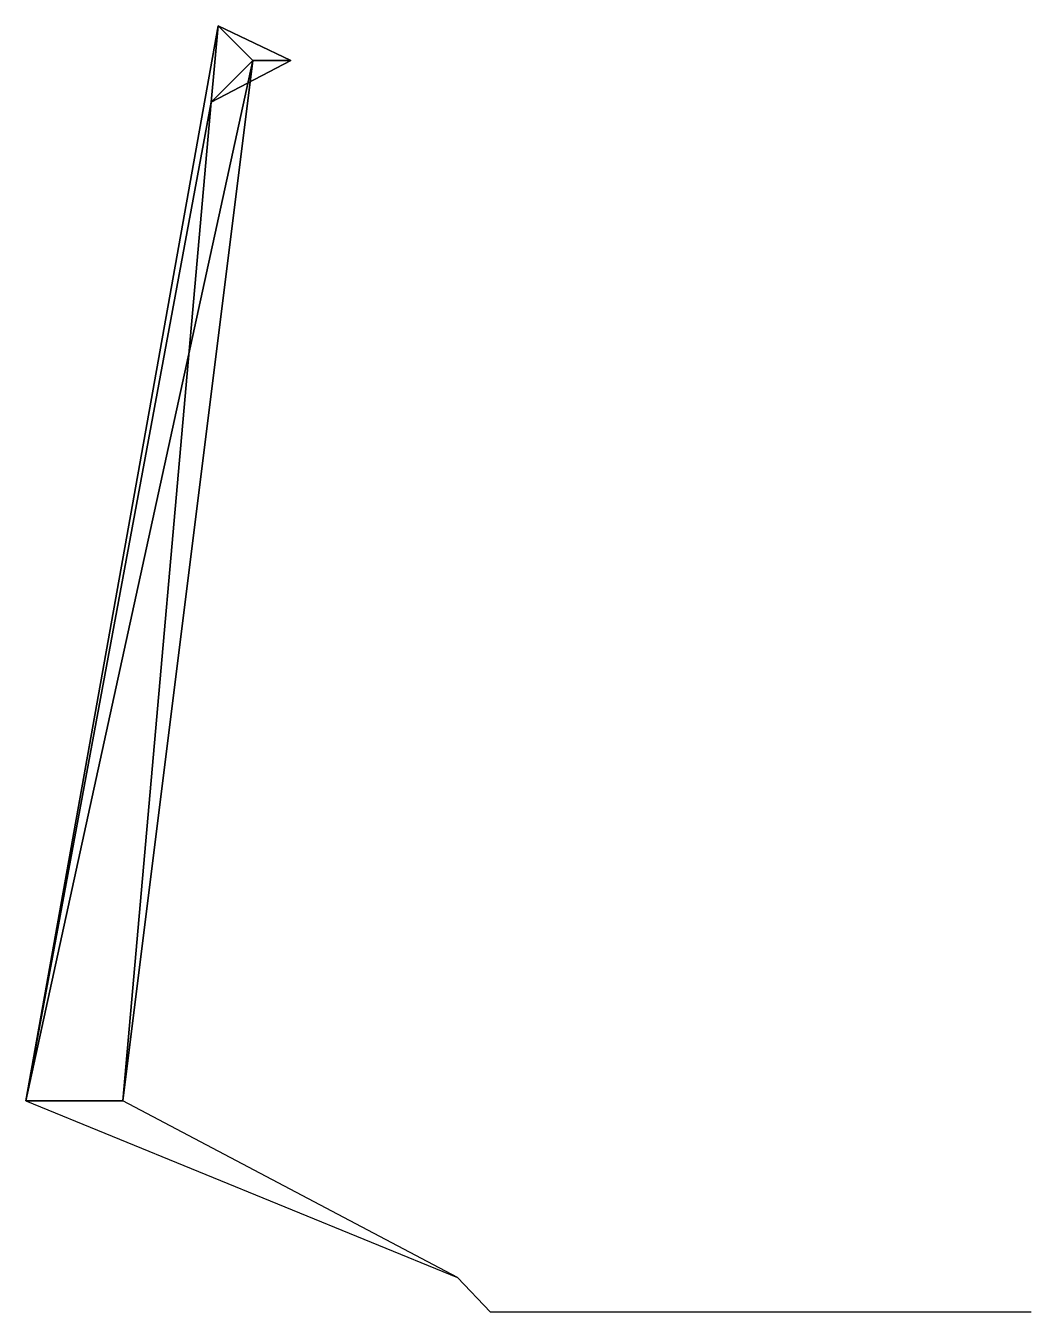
# Model space of a CAD drawing. Extents: x -4288 to 4992, y 0 to 11872.
import ezdxf

# ---------------------------------------------------------------- set-up
doc = ezdxf.new("R2010")
doc.units = 0

msp = doc.modelspace()

# ---------------------------------------------------------------- linework, layer by layer
for p in [(-304, 320, 64), (4992, 0)]:
    msp.add_line(p, (0, 0))
for points in [[(-2192, 11552, -1296), (-4288, 1952, -352), (-2512, 11872, -1488)], [(-2576, 11168, -1072), (-2512, 11872, -1488), (-4288, 1952, -352)], [(-2512, 11872, -1488), (-2192, 11552, -1296), (-2576, 11168, -1072)], [(-2512, 11872, -1488), (-2576, 11168, -1072), (-1840, 11552, -944)], [(-2192, 11552, -1296), (-2512, 11872, -1488), (-2576, 11168, -1072)], [(-2512, 11872, -1488), (-1840, 11552, -944), (-2192, 11552, -1296)], [(-2192, 11552, -1296), (-3392, 1952, 1808), (-4288, 1952, -352)], [(-2192, 11552, -1296), (-2576, 11168, -1072), (-3392, 1952, 1808)], [(-1840, 11552, -944), (-2576, 11168, -1072), (-2192, 11552, -1296)], [(-2576, 11168, -1072), (-4288, 1952, -352), (-3392, 1952, 1808)], [(-3392, 1952, 1808), (-4288, 1952, -352), (-304, 320, 64)]]:
    msp.add_3dface(points)

doc.saveas('drawing.dxf')
